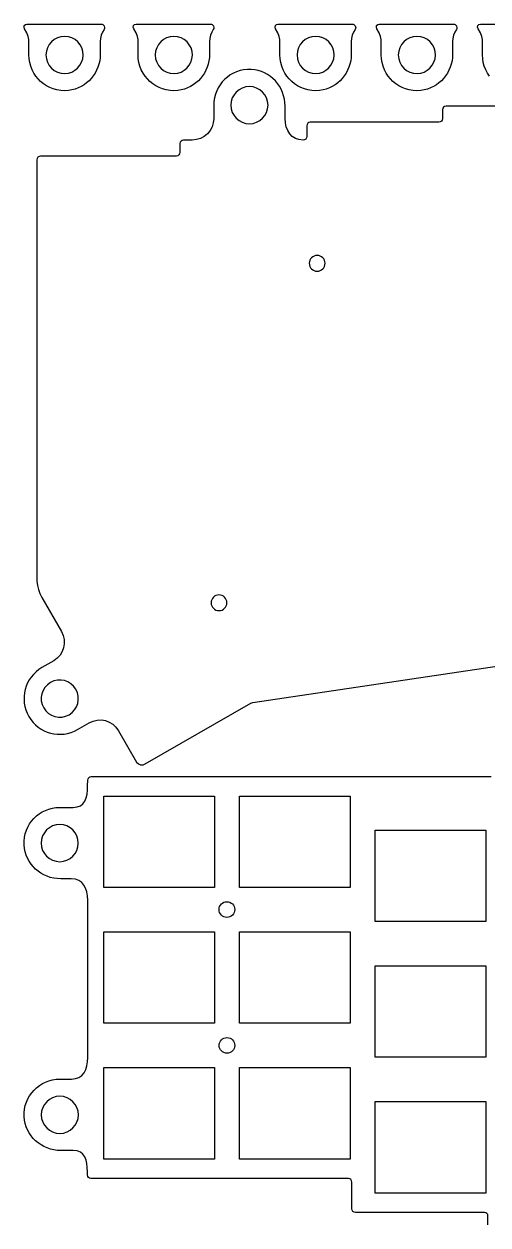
# Model space of a CAD drawing. Extents: x -3 to 755, y -5 to 1024.
# Drawn here: x 81 to 326, y 388 to 1024 of the extents above; entities that cross this region are included whole.
import ezdxf

# ---------------------------------------------------------------- set-up
doc = ezdxf.new("R2010")
doc.units = 0

msp = doc.modelspace()

# ---------------------------------------------------------------- linework, layer by layer
at = {"layer": 'Layer 1'}
for p, q in [((80.556319, 1022.022064), (80.718014, 1022.820638)), ((80.718014, 1022.820638), (81.260452, 1023.429217)), ((81.260452, 1023.429217), (82.0955, 1023.6713)), ((82.0955, 1023.67), (121.3195, 1023.683)), ((121.32, 1023.68), (121.855877, 1023.604549)), ((121.855877, 1023.604549), (122.323887, 1023.395145)), ((122.323887, 1023.395145), (122.9983, 1022.676162)), ((138.370819, 1022.022064), (138.532514, 1022.820638)), ((138.532514, 1022.820638), (139.074952, 1023.429217)), ((139.074952, 1023.429217), (139.91, 1023.6713)), ((139.91, 1023.67), (179.134, 1023.683)), ((179.134, 1023.68), (179.669877, 1023.604549)), ((179.669877, 1023.604549), (180.137887, 1023.395145)), ((180.137887, 1023.395145), (180.8123, 1022.676162)), ((213.370814, 1022.022064), (213.532509, 1022.820638)), ((213.532509, 1022.820638), (214.074946, 1023.429217)), ((214.074946, 1023.429217), (214.90999, 1023.6713)), ((214.91, 1023.67), (254.134, 1023.683)), ((254.134, 1023.68), (254.669877, 1023.604549)), ((254.669877, 1023.604549), (255.137889, 1023.395145)), ((255.137889, 1023.395145), (255.812304, 1022.676162)), ((266.971819, 1022.022064), (267.133514, 1022.820638)), ((267.133514, 1022.820638), (267.675952, 1023.429217)), ((267.675952, 1023.429217), (268.511, 1023.6713)), ((268.511, 1023.67), (307.735, 1023.683)), ((307.735, 1023.68), (308.270877, 1023.604549)), ((308.270877, 1023.604549), (308.738887, 1023.395145)), ((308.738887, 1023.395145), (309.4133, 1022.676162)), ((320.573819, 1022.022064), (320.735514, 1022.820638)), ((320.735514, 1022.820638), (321.277952, 1023.429217)), ((321.277952, 1023.429217), (322.113, 1023.6713)), ((322.113, 1023.67), (361.337, 1023.683)), ((80.8635, 1021.21), (80.556319, 1022.022064)), ((82.111999, 1019.087486), (80.8635, 1021.214)), ((82.786499, 1017.115987), (82.111999, 1019.087486)), ((83.0625, 1015.497495), (82.786499, 1017.115987)), ((98.188201, 1016.367708), (96.519006, 1015.461639)), ((100.032709, 1016.940338), (98.188201, 1016.367708)), ((102.013, 1017.14), (100.032709, 1016.940338)), ((104.00954, 1016.933701), (102.01237, 1017.1367)), ((105.868074, 1016.351716), (104.00954, 1016.933701)), ((107.547455, 1015.43126), (105.868074, 1016.351716)), ((121.421, 1017.81), (121.013662, 1016.009025)), ((122.071363, 1019.385662), (121.4207, 1017.8033)), ((122.894, 1020.75), (122.071363, 1019.385662)), ((123.138348, 1021.228574), (122.8946, 1020.7493)), ((122.9983, 1022.676162), (123.227212, 1021.726423)), ((123.227212, 1021.726423), (123.138348, 1021.228574)), ((138.678, 1021.21), (138.370819, 1022.022064)), ((139.926499, 1019.087486), (138.678, 1021.214)), ((140.600999, 1017.115987), (139.926499, 1019.087486)), ((140.877, 1015.497495), (140.600999, 1017.115987)), ((156.002201, 1016.367708), (154.333006, 1015.461639)), ((157.846709, 1016.940338), (156.002201, 1016.367708)), ((159.827, 1017.14), (157.846709, 1016.940338)), ((161.823549, 1016.933701), (159.82638, 1017.1367)), ((163.682082, 1016.351716), (161.823549, 1016.933701)), ((165.361462, 1015.43126), (163.682082, 1016.351716)), ((179.235, 1017.81), (178.827663, 1016.009025)), ((179.885362, 1019.385662), (179.2347, 1017.8033)), ((180.708, 1020.75), (179.885362, 1019.385662)), ((180.952348, 1021.228574), (180.7086, 1020.7493)), ((180.8123, 1022.676162), (181.041212, 1021.726423)), ((181.041212, 1021.726423), (180.952348, 1021.228574)), ((213.678, 1021.21), (213.370814, 1022.022064)), ((214.926499, 1019.087486), (213.678, 1021.214)), ((215.600999, 1017.115987), (214.926499, 1019.087486)), ((215.877, 1015.497495), (215.600999, 1017.115987)), ((231.002205, 1016.367708), (229.33301, 1015.461639)), ((232.846712, 1016.940338), (231.002205, 1016.367708)), ((234.827, 1017.14), (232.846712, 1016.940338)), ((236.82354, 1016.933701), (234.82637, 1017.1367)), ((238.682074, 1016.351716), (236.82354, 1016.933701)), ((240.361455, 1015.43126), (238.682074, 1016.351716)), ((254.235, 1017.81), (253.827663, 1016.009025)), ((254.885362, 1019.385662), (254.2347, 1017.8033)), ((255.708, 1020.75), (254.885362, 1019.385662)), ((255.952351, 1021.228574), (255.7086, 1020.7493)), ((255.812304, 1022.676162), (256.041217, 1021.726423)), ((256.041217, 1021.726423), (255.952351, 1021.228574)), ((267.279, 1021.21), (266.971819, 1022.022064)), ((268.527499, 1019.087486), (267.279, 1021.214)), ((269.201999, 1017.115987), (268.527499, 1019.087486)), ((269.478, 1015.497495), (269.201999, 1017.115987)), ((284.604206, 1016.367708), (282.935013, 1015.461639)), ((286.448712, 1016.940338), (284.604206, 1016.367708)), ((288.429, 1017.14), (286.448712, 1016.940338)), ((290.425543, 1016.933701), (288.42837, 1017.1367)), ((292.284078, 1016.351716), (290.425543, 1016.933701)), ((293.963459, 1015.43126), (292.284078, 1016.351716)), ((307.837, 1017.81), (307.429663, 1016.009025)), ((308.487363, 1019.385662), (307.8367, 1017.8033)), ((309.31, 1020.75), (308.487363, 1019.385662)), ((309.553348, 1021.228574), (309.3096, 1020.7493)), ((309.4133, 1022.676162), (309.642213, 1021.726423)), ((309.642213, 1021.726423), (309.553348, 1021.228574)), ((320.881, 1021.21), (320.573819, 1022.022064)), ((322.129499, 1019.087486), (320.881, 1021.214)), ((322.803999, 1017.115987), (322.129499, 1019.087486)), ((323.08, 1015.497495), (322.803999, 1017.115987)), ((83.1155, 1014.43), (83.0625, 1015.497495)), ((83.1155, 1007.31), (83.1155, 1014.4247)), ((92.958612, 1011.138111), (92.385981, 1009.293597)), ((93.86468, 1012.80731), (92.958612, 1011.138111)), ((95.064655, 1014.261663), (93.86468, 1012.80731)), ((96.519006, 1015.461639), (95.064655, 1014.261663)), ((109.007167, 1014.21285), (107.547455, 1015.43126)), ((110.206695, 1012.737003), (109.007167, 1014.21285)), ((111.10552, 1011.044234), (110.206695, 1012.737003)), ((111.663127, 1009.175061), (111.10552, 1011.044234)), ((120.91, 1014.44), (120.91, 1007.812)), ((121.013662, 1016.009025), (120.9103, 1014.438)), ((140.93, 1014.43), (140.877, 1015.497495)), ((140.93, 1007.31), (140.93, 1014.4247)), ((150.772612, 1011.138111), (150.199981, 1009.293597)), ((151.67868, 1012.80731), (150.772612, 1011.138111)), ((152.878655, 1014.261663), (151.67868, 1012.80731)), ((154.333006, 1015.461639), (152.878655, 1014.261663)), ((166.821172, 1014.21285), (165.361462, 1015.43126)), ((168.020698, 1012.737003), (166.821172, 1014.21285)), ((168.919522, 1011.044234), (168.020698, 1012.737003)), ((169.477128, 1009.175061), (168.919522, 1011.044234)), ((178.724, 1014.44), (178.724, 1007.812)), ((178.827663, 1016.009025), (178.7243, 1014.438)), ((215.93, 1014.43), (215.877, 1015.497495)), ((215.93, 1007.31), (215.93, 1014.4247)), ((225.772613, 1011.138111), (225.199982, 1009.293597)), ((226.678683, 1012.80731), (225.772613, 1011.138111)), ((227.878659, 1014.261663), (226.678683, 1012.80731)), ((229.33301, 1015.461639), (227.878659, 1014.261663)), ((241.821168, 1014.21285), (240.361455, 1015.43126)), ((243.020695, 1012.737003), (241.821168, 1014.21285)), ((243.91952, 1011.044234), (243.020695, 1012.737003)), ((244.477127, 1009.175061), (243.91952, 1011.044234)), ((253.724, 1014.44), (253.724, 1007.812)), ((253.827663, 1016.009025), (253.7243, 1014.438)), ((269.531, 1014.43), (269.478, 1015.497495)), ((269.531, 1007.31), (269.531, 1014.4247)), ((279.374622, 1011.138111), (278.801991, 1009.293597)), ((280.28069, 1012.80731), (279.374622, 1011.138111)), ((281.480664, 1014.261663), (280.28069, 1012.80731)), ((282.935013, 1015.461639), (281.480664, 1014.261663)), ((295.423171, 1014.21285), (293.963459, 1015.43126)), ((296.622697, 1012.737003), (295.423171, 1014.21285)), ((297.521521, 1011.044234), (296.622697, 1012.737003)), ((298.079128, 1009.175061), (297.521521, 1011.044234)), ((307.326, 1014.44), (307.326, 1007.812)), ((307.429663, 1016.009025), (307.3263, 1014.438)), ((323.133, 1014.43), (323.08, 1015.497495)), ((323.133, 1007.31), (323.133, 1014.4247)), ((83.226434, 1005.249978), (83.1153, 1007.3116)), ((83.552126, 1003.252791), (83.226434, 1005.249978)), ((92.186, 1007.31), (92.389052, 1005.313211)), ((92.186, 1007.31), (92.186, 1007.31)), ((92.385981, 1009.293597), (92.18632, 1007.3133)), ((92.389052, 1005.313211), (92.971167, 1003.454872)), ((111.029039, 1003.465918), (111.616407, 1005.259387)), ((111.616407, 1005.259387), (111.83963, 1007.17131)), ((111.839, 1007.17), (111.663127, 1009.175061)), ((120.585861, 1004.240094), (120.190724, 1002.519945)), ((120.82785, 1006.006499), (120.585861, 1004.240094)), ((120.91, 1007.81), (120.82785, 1006.006499)), ((141.040434, 1005.249978), (140.9293, 1007.3116)), ((141.366126, 1003.252791), (141.040434, 1005.249978)), ((150, 1007.31), (150.203053, 1005.313211)), ((150, 1007.31), (150, 1007.31)), ((150.199981, 1009.293597), (150.00032, 1007.3133)), ((150.203053, 1005.313211), (150.785168, 1003.454872)), ((168.843031, 1003.465918), (169.430398, 1005.259387)), ((169.430398, 1005.259387), (169.65362, 1007.17131)), ((169.653, 1007.17), (169.477128, 1009.175061)), ((178.39986, 1004.240094), (178.004723, 1002.519945)), ((178.64185, 1006.006499), (178.39986, 1004.240094)), ((178.724, 1007.81), (178.64185, 1006.006499)), ((216.040434, 1005.249978), (215.9293, 1007.3116)), ((216.366126, 1003.252791), (216.040434, 1005.249978)), ((225, 1007.31), (225.203052, 1005.313211)), ((225, 1007.31), (225, 1007.31)), ((225.199982, 1009.293597), (225.00032, 1007.3133)), ((225.203052, 1005.313211), (225.785167, 1003.454872)), ((243.843039, 1003.465918), (244.430407, 1005.259387)), ((244.430407, 1005.259387), (244.65363, 1007.17131)), ((244.653, 1007.17), (244.477127, 1009.175061)), ((253.399861, 1004.240094), (253.004724, 1002.519945)), ((253.64185, 1006.006499), (253.399861, 1004.240094)), ((253.724, 1007.81), (253.64185, 1006.006499)), ((269.642434, 1005.249978), (269.5313, 1007.3116)), ((269.968126, 1003.252791), (269.642434, 1005.249978)), ((278.602, 1007.31), (278.805052, 1005.313211)), ((278.602, 1007.31), (278.602, 1007.31)), ((278.801991, 1009.293597), (278.60233, 1007.3133)), ((278.805052, 1005.313211), (279.387167, 1003.454872)), ((297.445031, 1003.465918), (298.032398, 1005.259387)), ((298.032398, 1005.259387), (298.25562, 1007.17131)), ((298.255, 1007.17), (298.079128, 1009.175061)), ((307.00186, 1004.240094), (306.606723, 1002.519945)), ((307.24385, 1006.006499), (307.00186, 1004.240094)), ((307.326, 1007.81), (307.24385, 1006.006499)), ((323.244434, 1005.249978), (323.1333, 1007.3116)), ((323.570126, 1003.252791), (323.244434, 1005.249978)), ((84.080805, 1001.331603), (83.552126, 1003.252791)), ((84.800905, 999.497976), (84.080805, 1001.331603)), ((85.700856, 997.763472), (84.800905, 999.497976)), ((86.769091, 996.139654), (85.700856, 997.763472)), ((92.971167, 1003.454872), (93.891782, 1001.775562)), ((93.891782, 1001.775562), (95.110335, 1000.315859)), ((95.110335, 1000.315859), (96.586264, 999.116341)), ((96.586264, 999.116341), (98.279006, 998.217588)), ((98.279006, 998.217588), (100.147999, 997.660178)), ((100.147999, 997.660178), (102.15268, 997.48469)), ((102.153, 997.486), (104.064531, 997.708736)), ((104.064531, 997.708736), (105.857833, 998.295642)), ((105.857833, 998.295642), (107.491922, 999.205766)), ((107.491922, 999.205766), (108.92581, 1000.398155)), ((108.92581, 1000.398155), (110.118511, 1001.831856)), ((110.118511, 1001.831856), (111.029039, 1003.465918)), ((118.153337, 997.72864), (117.212521, 996.28512)), ((118.96777, 999.255058), (118.153337, 997.72864)), ((119.64913, 1000.855213), (118.96777, 999.255058)), ((120.190724, 1002.519945), (119.64913, 1000.855213)), ((141.894805, 1001.331603), (141.366126, 1003.252791)), ((142.614905, 999.497976), (141.894805, 1001.331603)), ((143.514856, 997.763472), (142.614905, 999.497976)), ((144.583091, 996.139654), (143.514856, 997.763472)), ((150.785168, 1003.454872), (151.705785, 1001.775562)), ((151.705785, 1001.775562), (152.924339, 1000.315859)), ((152.924339, 1000.315859), (154.400268, 999.116341)), ((154.400268, 999.116341), (156.09301, 998.217588)), ((156.09301, 998.217588), (157.962001, 997.660178)), ((157.962001, 997.660178), (159.96668, 997.48469)), ((159.967, 997.486), (161.87853, 997.708736)), ((161.87853, 997.708736), (163.671832, 998.295642)), ((163.671832, 998.295642), (165.305919, 999.205766)), ((165.305919, 999.205766), (166.739805, 1000.398155)), ((166.739805, 1000.398155), (167.932504, 1001.831856)), ((167.932504, 1001.831856), (168.843031, 1003.465918)), ((175.967334, 997.72864), (175.026517, 996.28512)), ((176.781768, 999.255058), (175.967334, 997.72864)), ((177.463128, 1000.855213), (176.781768, 999.255058)), ((178.004723, 1002.519945), (177.463128, 1000.855213)), ((191.332646, 997.660133), (189.698811, 996.732409)), ((193.062623, 998.424948), (191.332646, 997.660133)), ((194.878396, 999.016497), (193.062623, 998.424948)), ((196.769615, 999.424426), (194.878396, 999.016497)), ((198.725932, 999.638379), (196.769615, 999.424426)), ((200.737, 999.648), (198.725932, 999.638379)), ((202.614233, 999.46325), (200.7373, 999.6483)), ((204.42818, 999.094271), (202.614233, 999.46325)), ((206.171122, 998.551403), (204.42818, 999.094271)), ((207.835043, 997.844688), (206.171122, 998.551403)), ((209.411924, 996.984166), (207.835043, 997.844688)), ((216.894805, 1001.331603), (216.366126, 1003.252791)), ((217.614905, 999.497976), (216.894805, 1001.331603)), ((218.514856, 997.763472), (217.614905, 999.497976)), ((219.583091, 996.139654), (218.514856, 997.763472)), ((225.785167, 1003.454872), (226.705782, 1001.775562)), ((226.705782, 1001.775562), (227.924335, 1000.315859)), ((227.924335, 1000.315859), (229.400264, 999.116341)), ((229.400264, 999.116341), (231.093006, 998.217588)), ((231.093006, 998.217588), (232.961999, 997.660178)), ((232.961999, 997.660178), (234.96668, 997.48469)), ((234.967, 997.486), (236.878531, 997.708736)), ((236.878531, 997.708736), (238.671833, 998.295642)), ((238.671833, 998.295642), (240.305922, 999.205766)), ((240.305922, 999.205766), (241.73981, 1000.398155)), ((241.73981, 1000.398155), (242.932511, 1001.831856)), ((242.932511, 1001.831856), (243.843039, 1003.465918)), ((250.967337, 997.72864), (250.026521, 996.28512)), ((251.78177, 999.255058), (250.967337, 997.72864)), ((252.46313, 1000.855213), (251.78177, 999.255058)), ((253.004724, 1002.519945), (252.46313, 1000.855213)), ((270.496805, 1001.331603), (269.968126, 1003.252791)), ((271.216905, 999.497976), (270.496805, 1001.331603)), ((272.116856, 997.763472), (271.216905, 999.497976)), ((273.185091, 996.139654), (272.116856, 997.763472)), ((279.387167, 1003.454872), (280.307782, 1001.775562)), ((280.307782, 1001.775562), (281.526335, 1000.315859)), ((281.526335, 1000.315859), (283.002264, 999.116341)), ((283.002264, 999.116341), (284.695006, 998.217588)), ((284.695006, 998.217588), (286.563999, 997.660178)), ((286.563999, 997.660178), (288.56868, 997.48469)), ((288.569, 997.486), (290.48053, 997.708736)), ((290.48053, 997.708736), (292.273832, 998.295642)), ((292.273832, 998.295642), (293.907919, 999.205766)), ((293.907919, 999.205766), (295.341805, 1000.398155)), ((295.341805, 1000.398155), (296.534504, 1001.831856)), ((296.534504, 1001.831856), (297.445031, 1003.465918)), ((304.569334, 997.72864), (303.628517, 996.28512)), ((305.383768, 999.255058), (304.569334, 997.72864)), ((306.065128, 1000.855213), (305.383768, 999.255058)), ((306.606723, 1002.519945), (306.065128, 1000.855213)), ((324.098805, 1001.331603), (323.570126, 1003.252791)), ((324.818905, 999.497976), (324.098805, 1001.331603)), ((325.718856, 997.763472), (324.818905, 999.497976)), ((326.787091, 996.139654), (325.718856, 997.763472)), ((87.994041, 994.638085), (86.769091, 996.139654)), ((89.364137, 993.270328), (87.994041, 994.638085)), ((90.867813, 992.047944), (89.364137, 993.270328)), ((92.493498, 990.982498), (90.867813, 992.047944)), ((94.229626, 990.085551), (92.493498, 990.982498)), ((112.319251, 991.523226), (110.846889, 990.6316)), ((113.698687, 992.543551), (112.319251, 991.523226)), ((114.978504, 993.683415), (113.698687, 992.543551)), ((116.152012, 994.933659), (114.978504, 993.683415)), ((117.212521, 996.28512), (116.152012, 994.933659)), ((145.808041, 994.638085), (144.583091, 996.139654)), ((147.178138, 993.270328), (145.808041, 994.638085)), ((148.681813, 992.047944), (147.178138, 993.270328)), ((150.307498, 990.982498), (148.681813, 992.047944)), ((152.043626, 990.085551), (150.307498, 990.982498)), ((170.133247, 991.523226), (168.660885, 990.6316)), ((171.512682, 992.543551), (170.133247, 991.523226)), ((172.7925, 993.683415), (171.512682, 992.543551)), ((173.966009, 994.933659), (172.7925, 993.683415)), ((175.026517, 996.28512), (173.966009, 994.933659)), ((184.331862, 991.599519), (183.333963, 990.012575)), ((185.477645, 993.075329), (184.331862, 991.599519)), ((186.760963, 994.429651), (185.477645, 993.075329)), ((188.171467, 995.65213), (186.760963, 994.429651)), ((189.698811, 996.732409), (188.171467, 995.65213)), ((210.893749, 995.979879), (209.411924, 996.984166)), ((212.272499, 994.841868), (210.893749, 995.979879)), ((213.540157, 993.580175), (212.272499, 994.841868)), ((214.688706, 992.20484), (213.540157, 993.580175)), ((215.710128, 990.725905), (214.688706, 992.20484)), ((220.808041, 994.638085), (219.583091, 996.139654)), ((222.178138, 993.270328), (220.808041, 994.638085)), ((223.681813, 992.047944), (222.178138, 993.270328)), ((225.307498, 990.982498), (223.681813, 992.047944)), ((227.043626, 990.085551), (225.307498, 990.982498)), ((245.133251, 991.523226), (243.660889, 990.6316)), ((246.512687, 992.543551), (245.133251, 991.523226)), ((247.792504, 993.683415), (246.512687, 992.543551)), ((248.966013, 994.933659), (247.792504, 993.683415)), ((250.026521, 996.28512), (248.966013, 994.933659)), ((274.410041, 994.638085), (273.185091, 996.139654)), ((275.780137, 993.270328), (274.410041, 994.638085)), ((277.283813, 992.047944), (275.780137, 993.270328)), ((278.909498, 990.982498), (277.283813, 992.047944)), ((280.645626, 990.085551), (278.909498, 990.982498)), ((298.735247, 991.523226), (297.262885, 990.6316)), ((300.114682, 992.543551), (298.735247, 991.523226)), ((301.3945, 993.683415), (300.114682, 992.543551)), ((302.568009, 994.933659), (301.3945, 993.683415)), ((303.628517, 996.28512), (302.568009, 994.933659)), ((96.064627, 989.368666), (94.229626, 990.085551)), ((97.986933, 988.843405), (96.064627, 989.368666)), ((99.984976, 988.521333), (97.986933, 988.843405)), ((102.047188, 988.41401), (99.984976, 988.521333)), ((104.162, 988.533), (102.047188, 988.41401)), ((105.939156, 988.820524), (104.162, 988.5353)), ((107.65015, 989.271089), (105.939156, 988.820524)), ((109.288292, 989.877834), (107.65015, 989.271089)), ((110.846889, 990.6316), (109.288292, 989.877834)), ((153.878627, 989.368666), (152.043626, 990.085551)), ((155.800933, 988.843405), (153.878627, 989.368666)), ((157.798976, 988.521333), (155.800933, 988.843405)), ((159.861188, 988.41401), (157.798976, 988.521333)), ((161.976, 988.533), (159.861188, 988.41401)), ((163.753154, 988.820524), (161.976, 988.5353)), ((165.464147, 989.271089), (163.753154, 988.820524)), ((167.102288, 989.877834), (165.464147, 989.271089)), ((168.660885, 990.6316), (167.102288, 989.877834)), ((181.331046, 984.6885), (181.028161, 982.760578)), ((181.823207, 986.54671), (181.331046, 984.6885)), ((182.494295, 988.324854), (181.823207, 986.54671)), ((183.333963, 990.012575), (182.494295, 988.324854)), ((190.768632, 984.597124), (190.196001, 982.752618)), ((191.674699, 986.266317), (190.768632, 984.597124)), ((192.874673, 987.720666), (191.674699, 986.266317)), ((194.329021, 988.92064), (192.874673, 987.720666)), ((195.998212, 989.826708), (194.329021, 988.92064)), ((197.842716, 990.399339), (195.998212, 989.826708)), ((199.823, 990.599), (197.842716, 990.399339)), ((201.802611, 990.400009), (199.82232, 990.59967)), ((203.647119, 989.827378), (201.802611, 990.400009)), ((205.316314, 988.92131), (203.647119, 989.827378)), ((206.770665, 987.721336), (205.316314, 988.92131)), ((207.97064, 986.266987), (206.770665, 987.721336)), ((208.876708, 984.597794), (207.97064, 986.266987)), ((209.449339, 982.753288), (208.876708, 984.597794)), ((216.596404, 989.153412), (215.710128, 990.725905)), ((217.339518, 987.4974), (216.596404, 989.153412)), ((217.931453, 985.767912), (217.339518, 987.4974)), ((218.364189, 983.974988), (217.931453, 985.767912)), ((228.878627, 989.368666), (227.043626, 990.085551)), ((230.800933, 988.843405), (228.878627, 989.368666)), ((232.798976, 988.521333), (230.800933, 988.843405)), ((234.861188, 988.41401), (232.798976, 988.521333)), ((236.976, 988.533), (234.861188, 988.41401)), ((238.753156, 988.820524), (236.976, 988.5353)), ((240.46415, 989.271089), (238.753156, 988.820524)), ((242.102292, 989.877834), (240.46415, 989.271089)), ((243.660889, 990.6316), (242.102292, 989.877834)), ((282.480627, 989.368666), (280.645626, 990.085551)), ((284.402933, 988.843405), (282.480627, 989.368666)), ((286.400976, 988.521333), (284.402933, 988.843405)), ((288.463188, 988.41401), (286.400976, 988.521333)), ((290.578, 988.533), (288.463188, 988.41401)), ((292.355154, 988.820524), (290.578, 988.5353)), ((294.066147, 989.271089), (292.355154, 988.820524)), ((295.704288, 989.877834), (294.066147, 989.271089)), ((297.262885, 990.6316), (295.704288, 989.877834)), ((181.028161, 982.760578), (180.9249, 980.7733)), ((180.925, 980.773), (180.925, 973.65033)), ((189.996, 980.773), (190.195661, 978.792712)), ((190.196001, 982.752618), (189.99634, 980.77233)), ((190.195661, 978.792712), (190.768292, 976.948206)), ((208.877388, 976.947876), (209.450019, 978.792382)), ((209.649, 980.773), (209.449339, 982.753288)), ((209.450019, 978.792382), (209.64968, 980.77267)), ((209.649, 980.773), (209.649, 980.773)), ((218.629711, 982.128671), (218.364189, 983.974988)), ((218.72, 980.239), (218.629711, 982.128671)), ((218.72, 973.653), (218.72, 980.23835)), ((302.097244, 979.110185), (301.94866, 978.37433)), ((301.949, 978.375), (301.949, 973.65099)), ((302.502329, 979.711165), (302.097244, 979.110185)), ((303.102914, 980.116395), (302.502329, 979.711165)), ((303.838, 980.265), (303.102914, 980.116395)), ((382.891, 980.265), (303.838, 980.265)), ((180.925, 973.651), (180.694896, 971.366707)), ((190.768292, 976.948206), (191.674359, 975.279013)), ((191.674359, 975.279013), (192.874333, 973.824664)), ((192.874333, 973.824664), (194.328681, 972.62469)), ((194.328681, 972.62469), (195.997872, 971.718622)), ((203.647799, 971.718292), (205.316994, 972.62436)), ((205.316994, 972.62436), (206.771345, 973.824334)), ((206.771345, 973.824334), (207.97132, 975.278683)), ((207.97132, 975.278683), (208.877388, 976.947876)), ((218.872029, 971.368799), (218.71961, 973.6537)), ((300.795307, 971.908943), (300.05966, 971.76034)), ((301.39583, 972.31417), (300.795307, 971.908943)), ((301.800603, 972.915147), (301.39583, 972.31417)), ((301.949, 973.651), (301.800603, 972.915147)), ((177.6072, 965.636175), (175.930449, 964.251723)), ((178.990513, 967.313812), (177.6072, 965.636175)), ((180.034906, 969.23915), (178.990513, 967.313812)), ((180.694896, 971.366707), (180.034906, 969.23915)), ((195.997872, 971.718622), (197.842376, 971.145991)), ((197.842376, 971.145991), (199.82266, 970.94633)), ((199.823, 970.946), (201.803291, 971.145661)), ((201.803291, 971.145661), (203.647799, 971.718292)), ((219.327202, 969.240471), (218.872029, 971.368799)), ((220.082002, 967.314297), (219.327202, 969.240471)), ((221.133304, 965.635855), (220.082002, 967.314297)), ((222.477981, 964.250725), (221.133304, 965.635855)), ((230.133, 969.871), (230.133, 964.20166)), ((230.281935, 970.605746), (230.13333, 969.87066)), ((230.687165, 971.206331), (230.281935, 970.605746)), ((231.288145, 971.611416), (230.687165, 971.206331)), ((232.024, 971.76), (231.288145, 971.611416)), ((300.06, 971.76), (232.024, 971.76)), ((163.214273, 961.156045), (163.0657, 960.42033)), ((163.066, 960.42), (163.081, 955.764)), ((163.619338, 961.756794), (163.214273, 961.156045)), ((164.219908, 962.161978), (163.619338, 961.756794)), ((164.955, 962.311), (164.219908, 962.161978)), ((169.594, 962.312), (164.955, 962.311)), ((171.878566, 962.544302), (169.5944, 962.3123)), ((174.005744, 963.205937), (171.878566, 962.544302)), ((175.930449, 964.251723), (174.005744, 963.205937)), ((224.112906, 963.204486), (222.477981, 964.250725)), ((226.034955, 962.542718), (224.112906, 963.204486)), ((228.241, 962.311), (226.034955, 962.542718)), ((228.977624, 962.458374), (228.24099, 962.31033)), ((228.241, 962.311), (228.241, 962.311)), ((229.579001, 962.863666), (228.977624, 962.458374)), ((229.984376, 963.464958), (229.579001, 962.863666)), ((230.133, 964.201), (229.984376, 963.464958)), ((87.918887, 953.230835), (87.513789, 952.630315)), ((88.519492, 953.635605), (87.918887, 953.230835)), ((89.2546, 953.784), (88.519492, 953.635605)), ((161.188, 953.784), (89.2546, 953.784)), ((161.893042, 954.015379), (161.1877, 953.784)), ((162.471362, 954.451005), (161.893042, 954.015379)), ((162.881177, 955.048129), (162.471362, 954.451005)), ((163.081, 955.764), (162.881177, 955.048129)), ((87.513789, 952.630315), (87.3652, 951.89467)), ((87.3652, 951.895), (87.3652, 729.051)), ((231.579133, 897.95089), (231.49467, 897.11267)), ((231.495, 897.112), (231.579463, 896.274162)), ((231.821378, 898.731439), (231.579133, 897.95089)), ((231.579463, 896.274162), (231.821708, 895.493792)), ((232.204685, 899.437644), (231.821378, 898.731439)), ((232.712335, 900.052834), (232.204685, 899.437644)), ((233.32761, 900.560336), (232.712335, 900.052834)), ((234.033792, 900.943479), (233.32761, 900.560336)), ((234.814162, 901.185591), (234.033792, 900.943479)), ((235.652, 901.27), (234.814162, 901.185591)), ((236.490608, 901.184921), (235.65233, 901.26933)), ((237.271308, 900.942809), (236.490608, 901.184921)), ((237.977728, 900.559666), (237.271308, 900.942809)), ((238.593164, 900.052164), (237.977728, 900.559666)), ((239.100912, 899.436974), (238.593164, 900.052164)), ((239.48427, 898.730769), (239.100912, 899.436974)), ((239.48394, 895.494122), (239.726204, 896.274492)), ((239.726534, 897.95022), (239.48427, 898.730769)), ((239.726204, 896.274492), (239.81067, 897.11233)), ((239.811, 897.112), (239.726534, 897.95022)), ((239.811, 897.112), (239.811, 897.112)), ((231.821708, 895.493792), (232.205015, 894.78761)), ((232.205015, 894.78761), (232.712665, 894.172335)), ((232.712665, 894.172335), (233.32794, 893.664685)), ((233.32794, 893.664685), (234.034122, 893.281378)), ((234.034122, 893.281378), (234.814492, 893.039133)), ((234.814492, 893.039133), (235.65233, 892.95467)), ((235.652, 892.955), (236.490278, 893.039463)), ((236.490278, 893.039463), (237.270978, 893.281708)), ((237.270978, 893.281708), (237.977398, 893.665015)), ((237.977398, 893.665015), (238.592834, 894.172665)), ((238.592834, 894.172665), (239.100582, 894.78794)), ((239.100582, 894.78794), (239.48394, 895.494122)), ((87.3652, 729.051), (87.629611, 726.766959)), ((87.629611, 726.766959), (88.173388, 724.541664)), ((88.173388, 724.541664), (88.98842, 722.400367)), ((88.98842, 722.400367), (90.0666, 720.36832)), ((90.0516, 720.358), (100.366, 702.328)), ((179.641805, 718.416508), (179.55734, 717.57867)), ((179.884064, 719.196878), (179.641805, 718.416508)), ((180.267417, 719.90306), (179.884064, 719.196878)), ((180.77516, 720.518335), (180.267417, 719.90306)), ((181.390592, 721.025985), (180.77516, 720.518335)), ((182.097011, 721.409292), (181.390592, 721.025985)), ((182.877714, 721.651537), (182.097011, 721.409292)), ((183.716, 721.736), (182.877714, 721.651537)), ((184.553502, 721.650867), (183.71566, 721.73533)), ((185.333874, 721.408622), (184.553502, 721.650867)), ((186.040057, 721.025315), (185.333874, 721.408622)), ((186.655334, 720.517665), (186.040057, 721.025315)), ((187.162985, 719.90239), (186.655334, 720.517665)), ((187.546292, 719.196208), (187.162985, 719.90239)), ((187.788537, 718.415838), (187.546292, 719.196208)), ((187.873, 717.578), (187.788537, 718.415838)), ((179.557, 717.578), (179.641465, 716.73978)), ((179.641465, 716.73978), (179.883724, 715.959231)), ((179.883724, 715.959231), (180.267077, 715.253026)), ((180.267077, 715.253026), (180.77482, 714.637836)), ((180.77482, 714.637836), (181.390252, 714.130334)), ((181.390252, 714.130334), (182.096671, 713.747191)), ((182.096671, 713.747191), (182.877374, 713.505079)), ((182.877374, 713.505079), (183.71566, 713.42067)), ((183.716, 713.421), (184.553842, 713.505409)), ((184.553842, 713.505409), (185.334214, 713.747521)), ((185.334214, 713.747521), (186.040397, 714.130664)), ((186.040397, 714.130664), (186.655674, 714.638166)), ((186.655674, 714.638166), (187.163325, 715.253356)), ((187.163325, 715.253356), (187.546632, 715.959561)), ((187.546632, 715.959561), (187.788877, 716.74011)), ((187.788877, 716.74011), (187.87334, 717.57833)), ((187.873, 717.578), (187.873, 717.578)), ((100.366, 702.328), (101.295689, 700.245861)), ((101.295689, 700.245861), (101.780638, 698.086128)), ((101.4813, 693.778002), (100.729508, 691.751674)), ((101.837092, 695.909831), (101.4813, 693.778002)), ((101.780638, 698.086128), (101.837092, 695.909831)), ((96.2609, 686.916), (90.0169, 683.25466)), ((98.102911, 688.259641), (96.2606, 686.916)), ((99.597962, 689.891876), (98.102911, 688.259641)), ((100.729508, 691.751674), (99.597962, 689.891876)), ((85.57443, 679.708353), (84.388438, 678.289894)), ((86.910152, 681.017173), (85.57443, 679.708353)), ((88.392133, 682.203381), (86.910152, 681.017173)), ((90.0169, 683.254), (88.392133, 682.203381)), ((201.537, 664.769), (340.601, 685.441)), ((81.763574, 673.50643), (81.211233, 671.779161)), ((82.479537, 675.175958), (81.763574, 673.50643)), ((83.35565, 676.774771), (82.479537, 675.175958)), ((84.388438, 678.289894), (83.35565, 676.774771)), ((92.936383, 674.235746), (91.625355, 672.817469)), ((94.5516, 675.399), (92.936383, 674.235746)), ((96.366179, 676.215563), (94.5513, 675.39834)), ((94.5516, 675.399), (94.5516, 675.399)), ((98.249837, 676.641879), (96.366179, 676.215563)), ((100.148309, 676.691758), (98.249837, 676.641879)), ((102.007625, 676.379669), (100.148309, 676.691758)), ((103.77382, 675.720079), (102.007625, 676.379669)), ((105.392925, 674.727459), (103.77382, 675.720079)), ((106.810974, 673.416276), (105.392925, 674.727459)), ((107.974, 671.801), (106.810974, 673.416276)), ((80.611304, 668.203301), (80.570663, 666.380658)), ((80.825985, 670.007127), (80.611304, 668.203301)), ((81.211233, 671.779161), (80.825985, 670.007127)), ((89.973613, 669.43175), (89.661771, 667.572262)), ((89.661771, 667.572262), (89.711864, 665.673656)), ((90.632953, 671.198145), (89.973613, 669.43175)), ((91.625355, 672.817469), (90.632953, 671.198145)), ((108.791701, 669.986117), (107.974, 671.801)), ((109.218471, 668.102438), (108.791701, 669.986117)), ((109.268748, 666.203915), (109.218471, 668.102438)), ((80.570663, 666.380658), (80.707533, 664.552173)), ((80.707533, 664.552173), (81.025389, 662.73082)), ((81.025389, 662.73082), (81.527702, 660.929574)), ((81.527702, 660.929574), (82.217945, 659.161409)), ((89.711864, 665.673656), (90.138328, 663.78991)), ((90.138328, 663.78991), (90.9556, 661.975)), ((90.9556, 661.975), (92.118597, 660.359724)), ((105.993644, 659.540446), (107.304978, 660.958814)), ((107.304978, 660.958814), (108.297564, 662.57815)), ((108.297564, 662.57815), (108.956966, 664.344501)), ((108.956966, 664.344501), (109.268748, 666.203915)), ((144.732, 632.409), (200.4787, 664.497)), ((200.478, 664.497), (201.53666, 664.769)), ((82.217945, 659.161409), (83.09959, 657.4393)), ((83.0996, 657.44), (84.149993, 655.815454)), ((84.149993, 655.815454), (85.33603, 654.333637)), ((85.33603, 654.333637), (86.644729, 652.998027)), ((92.118597, 660.359724), (93.536634, 659.048541)), ((93.536634, 659.048541), (95.155739, 658.055921)), ((95.155739, 658.055921), (96.921941, 657.396331)), ((96.921941, 657.396331), (98.781269, 657.084242)), ((98.781269, 657.084242), (100.679753, 657.134121)), ((100.679753, 657.134121), (102.56342, 657.560437)), ((102.56342, 657.560437), (104.3783, 658.37766)), ((104.378, 658.377), (105.993644, 659.540446)), ((114.992, 654.069), (117.092344, 655.02537)), ((117.092344, 655.02537), (119.27425, 655.526692)), ((119.27425, 655.526692), (121.474531, 655.589794)), ((121.474531, 655.589794), (123.63, 655.231505)), ((123.63, 655.231505), (125.677469, 654.468653)), ((125.677469, 654.468653), (127.55375, 653.318065)), ((86.644729, 652.998027), (88.063106, 651.812103)), ((88.063106, 651.812103), (89.57818, 650.779342)), ((89.57818, 650.779342), (91.176966, 649.903225)), ((91.176966, 649.903225), (92.846484, 649.187228)), ((92.846484, 649.187228), (94.57375, 648.634831)), ((94.57375, 648.634831), (96.345782, 648.249512)), ((96.345782, 648.249512), (98.149596, 648.03475)), ((98.149596, 648.03475), (99.972211, 647.994023)), ((99.972211, 647.994023), (101.800644, 648.130809)), ((101.800644, 648.130809), (103.621912, 648.448588)), ((103.621912, 648.448588), (105.423032, 648.950837)), ((105.423032, 648.950837), (107.191022, 649.641035)), ((107.191022, 649.641035), (108.9129, 650.52266)), ((108.913, 650.522), (114.99171, 654.06867)), ((127.55375, 653.318065), (129.195656, 651.796572)), ((129.195656, 651.796572), (130.54, 649.921)), ((130.54, 649.921), (140.1373, 633.1983)), ((140.137, 633.198), (141.08987, 632.300293)), ((141.08987, 632.300293), (142.271871, 631.852335)), ((142.271871, 631.852335), (143.535115, 631.879877)), ((143.535115, 631.879877), (144.73171, 632.40867)), ((114.231, 620.692), (114.2763, 623.76801)), ((114.277, 623.768), (114.425582, 624.503855)), ((114.425582, 624.503855), (114.830664, 625.104835)), ((114.830664, 625.104835), (115.431246, 625.510065)), ((115.431246, 625.510065), (116.16633, 625.65867)), ((116.166, 625.658), (184.109, 625.658)), ((184.109, 625.658), (191.66901, 625.658)), ((191.669, 625.658), (327.741, 625.658)), ((113.461232, 614.351975), (113.916398, 616.2778)), ((113.916398, 616.2778), (114.159583, 618.406091)), ((114.159583, 618.406091), (114.23158, 620.6913)), ((108.704939, 609.584284), (110.41594, 610.244771)), ((110.41594, 610.244771), (111.751795, 611.289913)), ((111.751795, 611.289913), (112.753295, 612.674164)), ((112.753295, 612.674164), (113.461232, 614.351975)), ((122.703, 615.325), (181.2869, 615.325)), ((122.703, 566.946), (122.703, 615.3247)), ((181.287, 615.325), (181.287, 566.946)), ((194.515, 615.325), (253.0977, 615.325)), ((194.515, 566.946), (194.515, 615.3247)), ((253.098, 615.325), (253.098, 566.946)), ((84.584458, 602.107492), (85.806937, 603.517988)), ((85.806937, 603.517988), (87.16126, 604.801296)), ((87.16126, 604.801296), (88.637071, 605.947069)), ((88.637071, 605.947069), (90.224016, 606.94496)), ((90.224016, 606.94496), (91.911739, 607.78462)), ((91.911739, 607.78462), (93.689884, 608.455702)), ((93.689884, 608.455702), (95.548096, 608.947858)), ((95.548096, 608.947858), (97.47602, 609.25074)), ((97.47602, 609.25074), (99.4633, 609.354)), ((99.4632, 609.354), (106.57786, 609.354)), ((106.578, 609.354), (108.704939, 609.584284)), ((81.220094, 595.400595), (81.811642, 597.216361)), ((81.811642, 597.216361), (82.576455, 598.946331)), ((82.576455, 598.946331), (83.504179, 600.580157)), ((83.504179, 600.580157), (84.584458, 602.107492)), ((92.515264, 597.404666), (91.31529, 595.950317)), ((93.969613, 598.60464), (92.515264, 597.404666)), ((95.638806, 599.510708), (93.969613, 598.60464)), ((97.483312, 600.083339), (95.638806, 599.510708)), ((99.4636, 600.283), (97.483312, 600.083339)), ((101.443615, 600.084009), (99.46333, 600.28367)), ((99.4636, 600.283), (99.4636, 600.283)), ((103.288119, 599.511378), (101.443615, 600.084009)), ((104.957313, 598.60531), (103.288119, 599.511378)), ((106.411663, 597.405336), (104.957313, 598.60531)), ((107.611638, 595.950987), (106.411663, 597.405336)), ((266.326, 597.376), (324.9087, 597.376)), ((266.326, 548.997), (266.326, 597.3757)), ((324.909, 597.376), (324.909, 548.997)), ((80.5886, 589.542), (80.598218, 591.553067)), ((80.598218, 591.553067), (80.812167, 593.509381)), ((80.812167, 593.509381), (81.220094, 595.400595)), ((89.836591, 592.436618), (89.63693, 590.45633)), ((90.409222, 594.281124), (89.836591, 592.436618)), ((91.31529, 595.950317), (90.409222, 594.281124)), ((108.517707, 594.281794), (107.611638, 595.950987)), ((109.090338, 592.437288), (108.517707, 594.281794)), ((109.29, 590.457), (109.090338, 592.437288)), ((80.773435, 587.665056), (80.5886, 589.542)), ((81.142256, 585.85107), (80.773435, 587.665056)), ((81.685014, 584.108065), (81.142256, 585.85107)), ((89.637, 590.457), (89.836661, 588.476712)), ((89.836661, 588.476712), (90.409292, 586.632206)), ((90.409292, 586.632206), (91.31536, 584.963013)), ((91.31536, 584.963013), (92.515334, 583.508664)), ((106.411932, 583.508334), (107.611908, 584.962683)), ((107.611908, 584.962683), (108.517977, 586.631876)), ((108.517977, 586.631876), (109.090608, 588.476382)), ((109.090608, 588.476382), (109.29027, 590.45667)), ((82.391664, 582.444062), (81.685014, 584.108065)), ((83.252158, 580.867083), (82.391664, 582.444062)), ((84.25645, 579.385148), (83.252158, 580.867083)), ((85.394492, 578.00628), (84.25645, 579.385148)), ((92.515334, 583.508664), (93.969683, 582.30869)), ((93.969683, 582.30869), (95.638876, 581.402622)), ((95.638876, 581.402622), (97.483382, 580.829991)), ((97.483382, 580.829991), (99.46367, 580.63033)), ((99.4636, 580.63), (101.443885, 580.829661)), ((101.443885, 580.829661), (103.288389, 581.402292)), ((103.288389, 581.402292), (104.957582, 582.30836)), ((104.957582, 582.30836), (106.411932, 583.508334)), ((86.656237, 576.7385), (85.394492, 578.00628)), ((88.03164, 575.589829), (86.656237, 576.7385)), ((89.510652, 574.568289), (88.03164, 575.589829)), ((91.083227, 573.681901), (89.510652, 574.568289)), ((92.739317, 572.938688), (91.083227, 573.681901)), ((94.468877, 572.346669), (92.739317, 572.938688)), ((96.261858, 571.913867), (94.468877, 572.346669)), ((98.108215, 571.648304), (96.261858, 571.913867)), ((99.9979, 571.558), (98.108215, 571.648304)), ((105.587, 571.558), (99.9979, 571.558)), ((107.757425, 571.328358), (105.58725, 571.5587)), ((109.583245, 570.667717), (107.757425, 571.328358)), ((111.081662, 569.622357), (109.583245, 570.667717)), ((112.269627, 568.237855), (111.081662, 569.622357)), ((113.164093, 566.55979), (112.269627, 568.237855)), ((113.782009, 564.63374), (113.164093, 566.55979)), ((181.287, 566.946), (122.703, 566.946)), ((253.098, 566.946), (194.515, 566.946)), ((114.140327, 562.505284), (113.782009, 564.63374)), ((114.256, 560.22), (114.140327, 562.505284)), ((114.282, 476.977), (114.2553, 560.2197)), ((185.576996, 558.756805), (186.283177, 559.140014)), ((186.283177, 559.140014), (187.063533, 559.382222)), ((187.063533, 559.382222), (187.90134, 559.46668)), ((187.901, 559.466), (188.738753, 559.381542)), ((188.738753, 559.381542), (189.519071, 559.139334)), ((189.519071, 559.139334), (190.225229, 558.756125)), ((183.828128, 554.473254), (183.74366, 555.31197)), ((183.744, 555.312), (183.828468, 556.148964)), ((184.070385, 553.692228), (183.828128, 554.473254)), ((183.828468, 556.148964), (184.070725, 556.928676)), ((184.453707, 552.985576), (184.070385, 553.692228)), ((184.070725, 556.928676), (184.454047, 557.634387)), ((184.961371, 552.369988), (184.453707, 552.985576)), ((184.454047, 557.634387), (184.961711, 558.249346)), ((184.961711, 558.249346), (185.576996, 558.756805)), ((190.225229, 558.756125), (190.8405, 558.248666)), ((191.34795, 552.985606), (190.84029, 552.370018)), ((190.8405, 558.248666), (191.34816, 557.633707)), ((191.731272, 553.692257), (191.34795, 552.985606)), ((191.34816, 557.633707), (191.731482, 556.927996)), ((191.97353, 554.473284), (191.731272, 553.692257)), ((191.731482, 556.927996), (191.97374, 556.148284)), ((192.058, 555.312), (191.97353, 554.473284)), ((191.97374, 556.148284), (192.05821, 555.31132)), ((185.576656, 551.862149), (184.961371, 552.369988)), ((186.282837, 551.478746), (185.576656, 551.862149)), ((187.063193, 551.236468), (186.282837, 551.478746)), ((187.901, 551.152), (187.063193, 551.236468)), ((188.738543, 551.236498), (187.90079, 551.15203)), ((189.518861, 551.478776), (188.738543, 551.236498)), ((190.225019, 551.862179), (189.518861, 551.478776)), ((190.84029, 552.370018), (190.225019, 551.862179)), ((324.909, 548.997), (266.326, 548.997)), ((122.703, 495.144), (122.703, 543.5214)), ((122.703, 543.521), (181.2869, 543.521)), ((181.287, 543.521), (181.287, 495.144)), ((194.515, 495.144), (194.515, 543.5214)), ((194.515, 543.521), (253.0977, 543.521)), ((253.098, 543.521), (253.098, 495.144)), ((266.326, 525.565), (324.9087, 525.565)), ((266.326, 477.186), (266.326, 525.5647)), ((324.909, 525.565), (324.909, 477.1863)), ((181.287, 495.144), (122.703, 495.144)), ((253.098, 495.144), (194.515, 495.144)), ((183.861129, 482.611486), (183.77666, 483.44933)), ((183.777, 483.449), (183.861469, 484.286835)), ((183.861469, 484.286835), (184.103728, 485.067202)), ((184.103728, 485.067202), (184.487052, 485.773382)), ((184.487052, 485.773382), (184.994719, 486.388656)), ((184.994719, 486.388656), (185.610004, 486.896306)), ((185.610004, 486.896306), (186.316185, 487.279612)), ((186.316185, 487.279612), (187.096538, 487.521857)), ((187.096538, 487.521857), (187.93434, 487.60632)), ((187.934, 487.606), (188.771754, 487.521537)), ((188.771754, 487.521537), (189.55207, 487.279292)), ((189.55207, 487.279292), (190.258223, 486.895986)), ((190.258223, 486.895986), (190.873489, 486.388336)), ((190.873489, 486.388336), (191.381142, 485.773062)), ((191.381142, 485.773062), (191.764458, 485.066882)), ((191.764458, 485.066882), (192.006712, 484.286515)), ((192.091, 483.449), (192.006532, 482.611156)), ((192.006712, 484.286515), (192.09118, 483.44868)), ((114.167122, 474.692472), (114.28274, 476.9773)), ((184.103388, 481.831114), (183.861129, 482.611486)), ((184.486712, 481.124932), (184.103388, 481.831114)), ((184.994379, 480.509658), (184.486712, 481.124932)), ((185.609664, 480.002009), (184.994379, 480.509658)), ((186.315845, 479.618705), (185.609664, 480.002009)), ((187.096198, 479.376463), (186.315845, 479.618705)), ((187.934, 479.292), (187.096198, 479.376463)), ((188.771574, 479.376133), (187.93382, 479.29167)), ((189.55189, 479.618375), (188.771574, 479.376133)), ((190.258043, 480.001679), (189.55189, 479.618375)), ((190.873309, 480.509328), (190.258043, 480.001679)), ((191.380962, 481.124602), (190.873309, 480.509328)), ((191.764278, 481.830784), (191.380962, 481.124602)), ((192.006532, 482.611156), (191.764278, 481.830784)), ((324.909, 477.186), (266.326, 477.186)), ((112.296871, 468.960663), (113.191186, 470.63856)), ((113.191186, 470.63856), (113.808937, 472.564361)), ((113.808937, 472.564361), (114.167122, 474.692472)), ((122.703, 471.71), (181.2869, 471.71)), ((122.703, 423.331), (122.703, 471.7097)), ((181.287, 471.71), (181.287, 423.331)), ((194.515, 471.71), (253.0977, 471.71)), ((194.515, 423.331), (194.515, 471.7097)), ((253.098, 471.71), (253.098, 423.331)), ((90.25973, 463.230623), (91.947623, 464.070256)), ((91.947623, 464.070256), (93.725993, 464.74132)), ((93.725993, 464.74132), (95.584493, 465.233465)), ((95.584493, 465.233465), (97.512777, 465.536341)), ((97.512777, 465.536341), (99.5005, 465.6396)), ((99.5006, 465.64), (105.61354, 465.64)), ((105.614, 465.64), (107.784556, 465.870338)), ((107.784556, 465.870338), (109.610555, 466.530958)), ((109.610555, 466.530958), (111.108993, 467.576264)), ((111.108993, 467.576264), (112.296871, 468.960663)), ((83.539503, 456.866143), (84.61983, 458.393383)), ((84.61983, 458.393383), (85.842362, 459.8038)), ((85.842362, 459.8038), (87.196754, 461.087045)), ((87.196754, 461.087045), (88.672658, 462.23277)), ((88.672658, 462.23277), (90.25973, 463.230623)), ((80.847156, 449.795948), (81.255206, 451.686983)), ((81.255206, 451.686983), (81.846845, 453.502594)), ((81.846845, 453.502594), (82.611726, 455.23243)), ((82.611726, 455.23243), (83.539503, 456.866143)), ((91.351539, 452.23731), (90.445635, 450.568115)), ((92.551365, 453.691661), (91.351539, 452.23731)), ((94.005629, 454.891637), (92.551365, 453.691661)), ((95.674845, 455.797707), (94.005629, 454.891637)), ((97.519531, 456.370338), (95.674845, 455.797707)), ((99.5002, 456.57), (97.519531, 456.370338)), ((99.5002, 456.57), (99.5002, 456.57)), ((101.480618, 456.370018), (99.50033, 456.56968)), ((103.325124, 455.797387), (101.480618, 456.370018)), ((104.994317, 454.891317), (103.325124, 455.797387)), ((106.448666, 453.691341), (104.994317, 454.891317)), ((107.64864, 452.23699), (106.448666, 453.691341)), ((108.554708, 450.567795), (107.64864, 452.23699)), ((266.326, 453.757), (324.9087, 453.757)), ((266.326, 405.379), (266.326, 453.7564)), ((324.909, 453.757), (324.909, 405.379)), ((80.6232, 445.829), (80.633038, 447.839837)), ((80.808382, 443.952057), (80.6233, 445.829)), ((80.633038, 447.839837), (80.847156, 449.795948)), ((89.6735, 446.743), (89.873107, 444.762331)), ((89.873137, 448.723608), (89.67353, 446.74332)), ((89.873107, 444.762331), (90.445605, 442.917645)), ((90.445635, 450.568115), (89.873137, 448.723608)), ((108.554578, 442.917315), (109.127209, 444.762001)), ((109.127339, 448.723288), (108.554708, 450.567795)), ((109.127209, 444.762001), (109.32687, 446.74267)), ((109.327, 446.743), (109.127339, 448.723288)), ((81.177418, 442.138073), (80.808382, 443.952057)), ((81.720363, 440.395069), (81.177418, 442.138073)), ((82.427173, 438.731067), (81.720363, 440.395069)), ((83.287803, 437.154087), (82.427173, 438.731067)), ((90.445605, 442.917645), (91.351509, 441.248429)), ((91.351509, 441.248429), (92.551335, 439.794165)), ((92.551335, 439.794165), (94.005599, 438.594339)), ((94.005599, 438.594339), (95.674815, 437.688435)), ((103.324994, 437.688105), (104.994187, 438.594009)), ((104.994187, 438.594009), (106.448536, 439.793835)), ((106.448536, 439.793835), (107.64851, 441.248099)), ((107.64851, 441.248099), (108.554578, 442.917315)), ((84.292208, 435.672153), (83.287803, 437.154087)), ((85.430343, 434.293284), (84.292208, 435.672153)), ((86.692162, 433.025504), (85.430343, 434.293284)), ((88.067623, 431.876832), (86.692162, 433.025504)), ((95.674815, 437.688435), (97.519501, 437.115937)), ((97.519501, 437.115937), (99.50017, 436.91633)), ((99.5002, 436.916), (101.480488, 437.115607)), ((101.480488, 437.115607), (103.324994, 437.688105)), ((89.546678, 430.855292), (88.067623, 431.876832)), ((91.119284, 429.968903), (89.546678, 430.855292)), ((92.775395, 429.225689), (91.119284, 429.968903)), ((94.504968, 428.63367), (92.775395, 429.225689)), ((96.297956, 428.200868), (94.504968, 428.63367)), ((98.144315, 427.935304), (96.297956, 428.200868)), ((100.034, 427.845), (98.144315, 427.935304)), ((106.623, 427.845), (100.03367, 427.845)), ((108.742109, 427.614303), (106.62333, 427.8447)), ((110.431597, 426.953528), (108.742109, 427.614303)), ((111.737036, 425.908001), (110.431597, 426.953528)), ((112.70367, 424.523349), (111.737036, 425.908001)), ((113.376741, 422.845197), (112.70367, 424.523349)), ((113.801491, 420.91917), (113.376741, 422.845197)), ((114.023163, 418.790896), (113.801491, 420.91917)), ((181.287, 423.331), (122.703, 423.331)), ((253.098, 423.331), (194.515, 423.331)), ((114.087, 416.506), (114.023163, 418.790896)), ((114.087, 414.934), (114.087, 416.506)), ((114.236378, 414.198689), (114.087, 414.93434)), ((114.642003, 413.598166), (114.236378, 414.198689)), ((115.243126, 413.193395), (114.642003, 413.598166)), ((115.979, 413.045), (115.243126, 413.193395)), ((184.109, 413.045), (115.979, 413.045)), ((191.669, 413.045), (184.10899, 413.045)), ((252.161, 413.045), (191.669, 413.045)), ((252.897754, 412.896065), (252.16134, 413.04467)), ((253.498669, 412.490835), (252.897754, 412.896065)), ((253.903584, 411.889855), (253.498669, 412.490835)), ((254.052, 411.154), (253.903584, 411.889855)), ((254.052, 396.98), (254.052, 411.154)), ((324.909, 405.379), (266.326, 405.379)), ((254.200244, 396.244254), (254.05166, 396.97934)), ((254.605329, 395.643669), (254.200244, 396.244254)), ((255.205914, 395.238584), (254.605329, 395.643669)), ((255.941, 395.09), (255.205914, 395.238584)), ((324.149, 395.09), (255.941, 395.09)), ((324.884315, 394.941935), (324.14867, 395.09033)), ((325.484835, 394.537165), (324.884315, 394.941935)), ((325.889605, 393.936645), (325.484835, 394.537165)), ((326.038, 393.201), (325.889605, 393.936645)), ((326.038, 388.476), (326.038, 393.20134))]:
    msp.add_line(p, q, dxfattribs=at)

doc.saveas('drawing.dxf')
